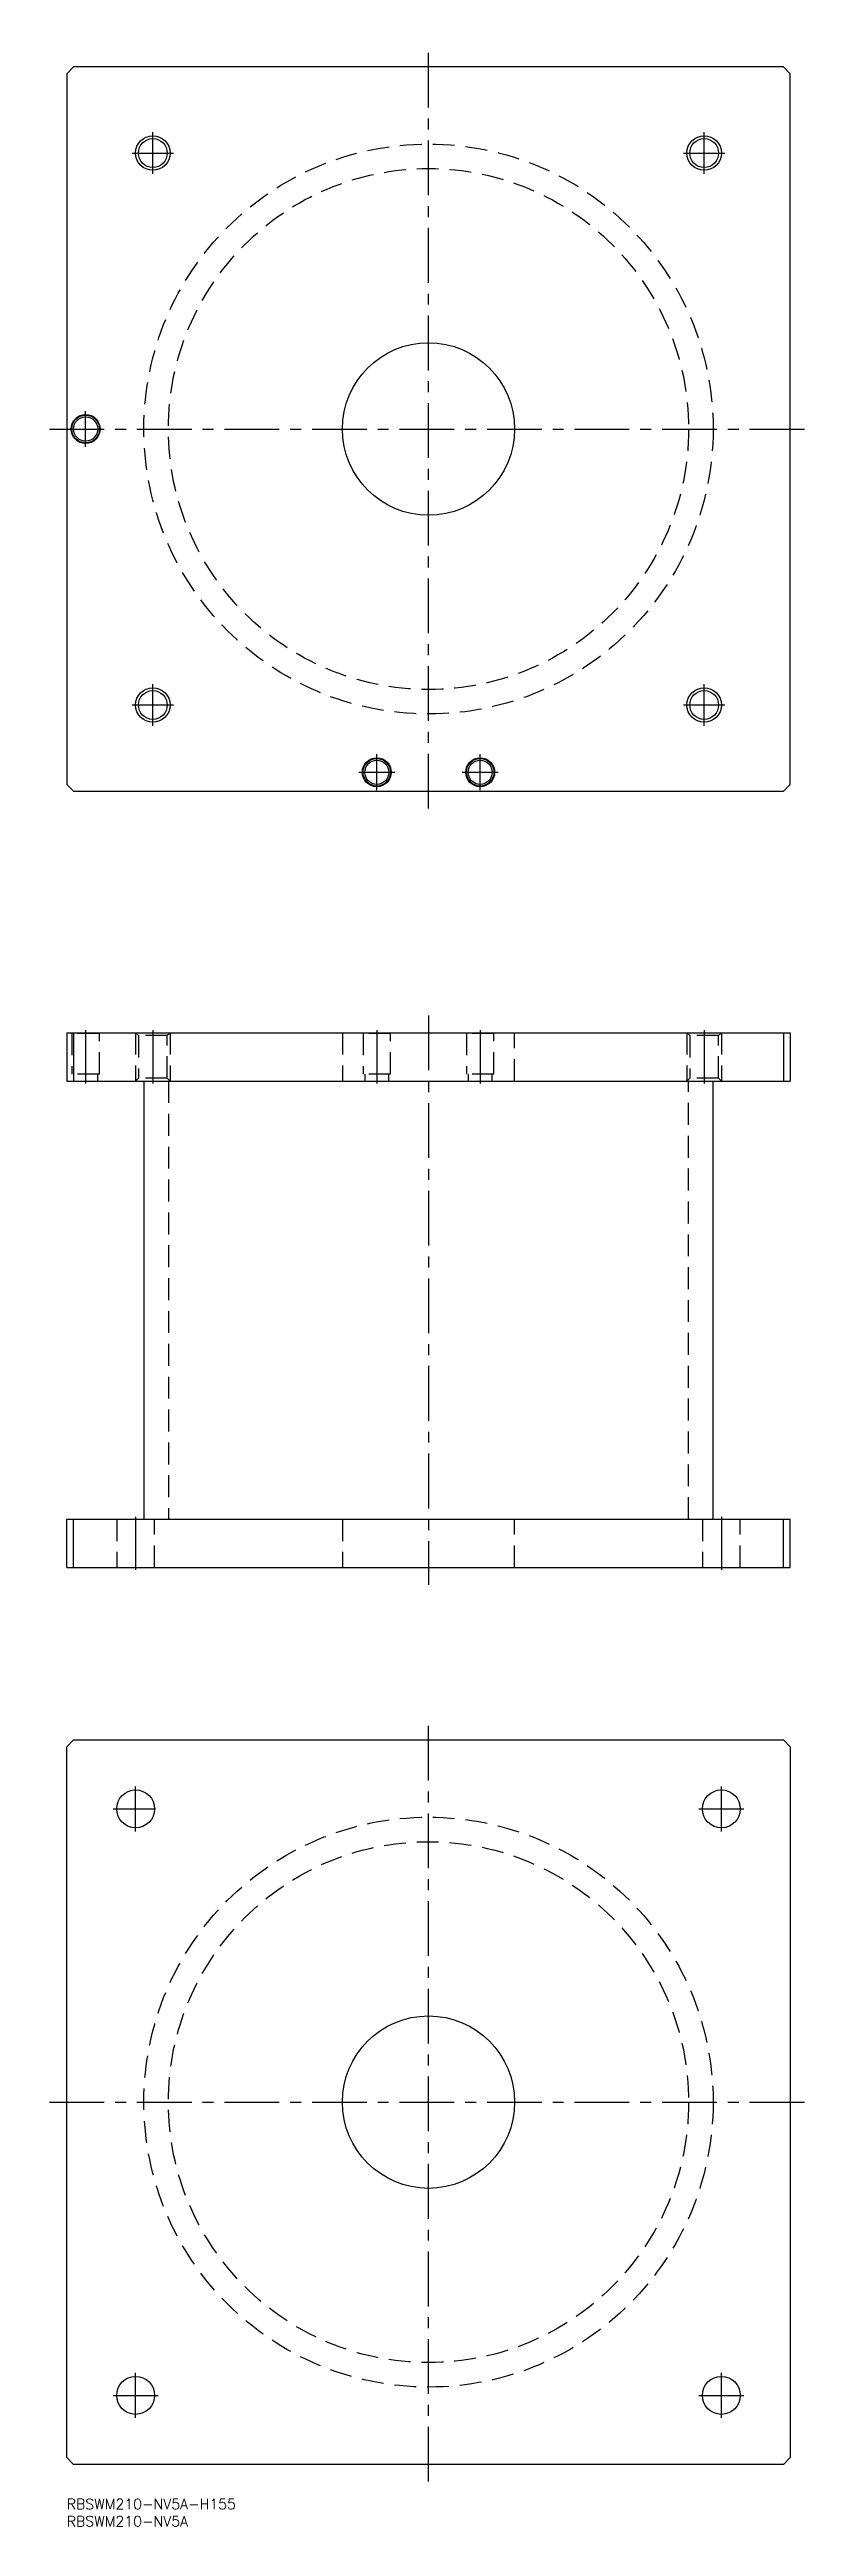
# Model space of a CAD drawing. Extents: x -5 to 215, y -8 to 710.
import ezdxf

# ---------------------------------------------------------------- set-up
doc = ezdxf.new("R2010")
doc.units = 0
doc.header["$LTSCALE"] = 0.5
doc.linetypes.add('CENTER', pattern=[50.8, 31.75, -6.35, 6.35, -6.35])
doc.linetypes.add('DASHED', pattern=[19.05, 12.7, -6.35])
for name, color, linetype in [('MSM_CENTER', 1, 'CENTER'), ('MSM_CONTINUOUS', 7, 'CONTINUOUS'), ('MSM_DASHED', 4, 'DASHED'), ('MSM_NARROW', 5, 'CONTINUOUS'), ('MSM_PART_NUMBER', 7, 'CONTINUOUS')]:
    doc.layers.add(name, color=color, linetype=linetype)
doc.styles.get("Standard").update_dxf_attribs({"font": 'txt.shx', "height": 3, "bigfont": 'bigfont.shx'})

msp = doc.modelspace()

# ---------------------------------------------------------------- linework, layer by layer
at = {"layer": 'MSM_CENTER'}
for p, q in [((105, 490), (105, 710)), ((25, 674), (25, 686)), ((185, 674), (185, 686)), ((19, 680), (31, 680)), ((179, 680), (191, 680)), ((5.5, 594.8), (5.5, 605.2)), ((-5, 600), (215, 600)), ((25, 514), (25, 526)), ((185, 514), (185, 526)), ((19, 520), (31, 520)), ((179, 520), (191, 520)), ((90, 495.3), (90, 505.7)), ((120, 495.3), (120, 505.7)), ((84.8, 500.5), (95.2, 500.5)), ((114.8, 500.5), (125.2, 500.5)), ((5.5, 425.7), (5.5, 410.3)), ((25, 425.7), (25, 410.3)), ((90, 425.7), (90, 410.3)), ((105, 430), (105, 265)), ((120, 425.7), (120, 410.3)), ((185, 425.7), (185, 410.3)), ((20, 284.7), (20, 269.3)), ((190, 284.7), (190, 269.3)), ((105, 5), (105, 225)), ((20, 193.5), (20, 206.5)), ((190, 193.5), (190, 206.5)), ((13.5, 200), (25.775, 200)), ((183.5, 200), (196.5, 200)), ((-5, 115), (215, 115)), ((20, 23.5), (20, 36.5)), ((190, 23.5), (190, 36.5)), ((13.5, 30), (26.5, 30)), ((183.5, 30), (196.5, 30))]:
    msp.add_line(p, q, dxfattribs=at)
at = {"layer": 'MSM_CONTINUOUS'}
for p, q in [((2, 705), (0, 703)), ((208, 705), (2, 705)), ((210, 703), (208, 705)), ((0, 703), (0, 497)), ((210, 497), (210, 703)), ((0, 497), (2, 495)), ((208, 495), (210, 497)), ((2, 495), (208, 495)), ((0, 425), (210, 425)), ((0, 425), (0, 411)), ((2, 425), (2, 411)), ((208, 425), (208, 411)), ((210, 425), (210, 411)), ((0, 411), (210, 411)), ((22.4, 411), (22.4, 284)), ((187.6, 284), (187.6, 411)), ((0, 270), (0, 284)), ((0, 284), (210, 284)), ((2, 270), (2, 284)), ((208, 270), (208, 284)), ((210, 270), (210, 284)), ((0, 270), (210, 270)), ((0, 218), (2, 220)), ((0, 12), (0, 218)), ((2, 220), (208, 220)), ((208, 220), (210, 218)), ((210, 218), (210, 12)), ((2, 10), (0, 12)), ((208, 10), (2, 10)), ((210, 12), (208, 10))]:
    msp.add_line(p, q, dxfattribs=at)
for centre, radius in [((25, 680), 4.188), ((185, 680), 4.188), ((105, 600), 25), ((5.5, 600), 4.2), ((5.5, 600), 4), ((5.5, 600), 3.5), ((25, 520), 4.188), ((185, 520), 4.188), ((90, 500.5), 4.2), ((90, 500.5), 4), ((90, 500.5), 3.5), ((120, 500.5), 4.2), ((120, 500.5), 4), ((120, 500.5), 3.5), ((20, 200), 5.5), ((190, 200), 5.5), ((105, 115), 25), ((20, 30), 5.5), ((190, 30), 5.5)]:
    msp.add_circle(centre, radius, dxfattribs=at)
at = {"layer": 'MSM_DASHED'}
for p, q in [((1.3, 425), (1.5, 424.8)), ((1.5, 424.8), (1.5, 413)), ((9.5, 424.8), (1.5, 424.8)), ((9.5, 424.8), (9.7, 425)), ((9.5, 413), (9.5, 424.8)), ((20, 425), (20.812, 424.188)), ((20, 425), (20, 411)), ((20.812, 424.188), (20.812, 411.812)), ((29.188, 424.188), (20.812, 424.188)), ((29.188, 424.188), (30, 425)), ((29.188, 411.812), (29.188, 424.188)), ((30, 425), (30, 411)), ((80, 425), (80, 411)), ((85.8, 425), (86, 424.8)), ((86, 424.8), (86, 413)), ((94, 424.8), (86, 424.8)), ((94, 424.8), (94.2, 425)), ((94, 413), (94, 424.8)), ((115.8, 425), (116, 424.8)), ((116, 424.8), (116, 413)), ((124, 424.8), (116, 424.8)), ((124, 424.8), (124.2, 425)), ((124, 413), (124, 424.8)), ((130, 411), (130, 425)), ((180, 425), (180.812, 424.188)), ((180, 425), (180, 411)), ((180.812, 424.188), (180.812, 411.812)), ((189.188, 424.188), (180.812, 424.188)), ((189.188, 424.188), (190, 425)), ((189.188, 411.812), (189.188, 424.188)), ((190, 425), (190, 411)), ((9.5, 413), (1.5, 413)), ((9, 411), (9, 413)), ((20.812, 411.812), (20, 411)), ((29.188, 411.812), (20.812, 411.812)), ((30, 411), (29.188, 411.812)), ((29.5, 411), (29.5, 284)), ((94, 413), (86, 413)), ((86.5, 413), (86.5, 411)), ((93.5, 411), (93.5, 413)), ((124, 413), (116, 413)), ((116.5, 413), (116.5, 411)), ((123.5, 411), (123.5, 413)), ((180.812, 411.812), (180, 411)), ((180.5, 284), (180.5, 411)), ((189.188, 411.812), (180.812, 411.812)), ((190, 411), (189.188, 411.812)), ((14.5, 284), (14.5, 270)), ((25.5, 270), (25.5, 284)), ((80, 284), (80, 270)), ((130, 270), (130, 284)), ((184.5, 284), (184.5, 270)), ((195.5, 270), (195.5, 284))]:
    msp.add_line(p, q, dxfattribs=at)
for centre, radius in [((105, 600), 82.6), ((105, 600), 75.5), ((105, 115), 82.6), ((105, 115), 75.5)]:
    msp.add_circle(centre, radius, dxfattribs=at)
at = {"layer": 'MSM_NARROW'}
for centre in [(25, 680), (185, 680), (25, 520), (185, 520)]:
    msp.add_circle(centre, 5, dxfattribs=at)

# ---------------------------------------------------------------- texts
at = {"layer": 'MSM_PART_NUMBER'}
for s, p in [('RBSWM210-NV5A-H155', (0, -3)), ('RBSWM210-NV5A', (0, -8))]:
    msp.add_text(s, height=3, dxfattribs=at).set_placement(p)

doc.saveas('drawing.dxf')
